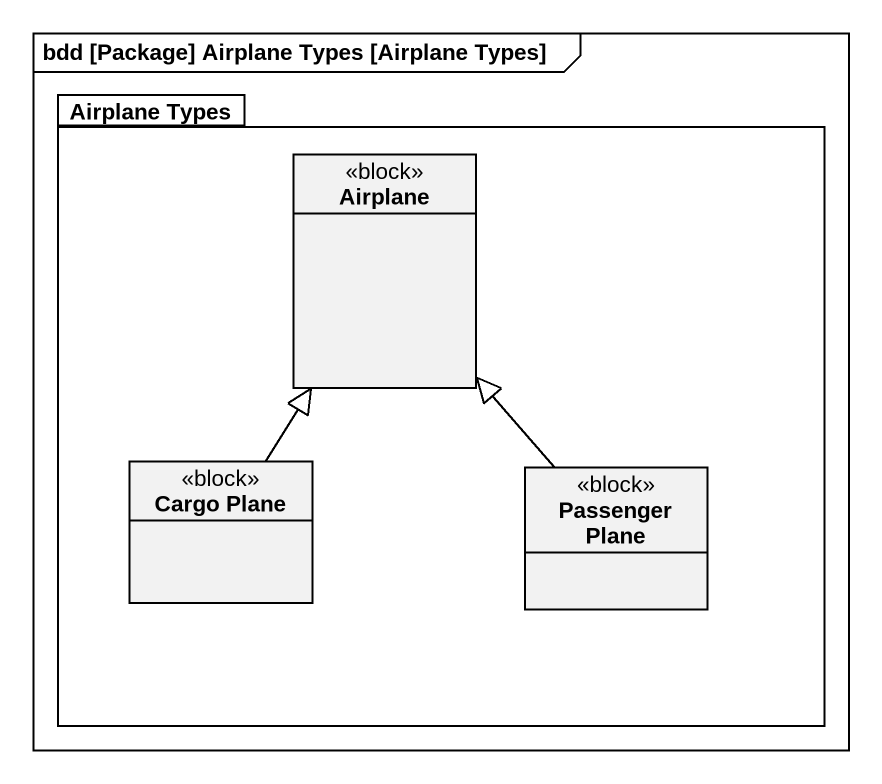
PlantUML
@startuml
mainframe bdd [Package] Airplane Types [Airplane Types]
hide circle
hide empty members
package "Airplane Types" as Airplane_Types {
  class Airplane <<block>>
  class "Cargo Plane" as Cargo_Plane <<block>>
  class "Passenger Plane" as Passenger_Plane <<block>>
}
Cargo_Plane -up-|> Airplane
Passenger_Plane -up-|> Airplane
@enduml
